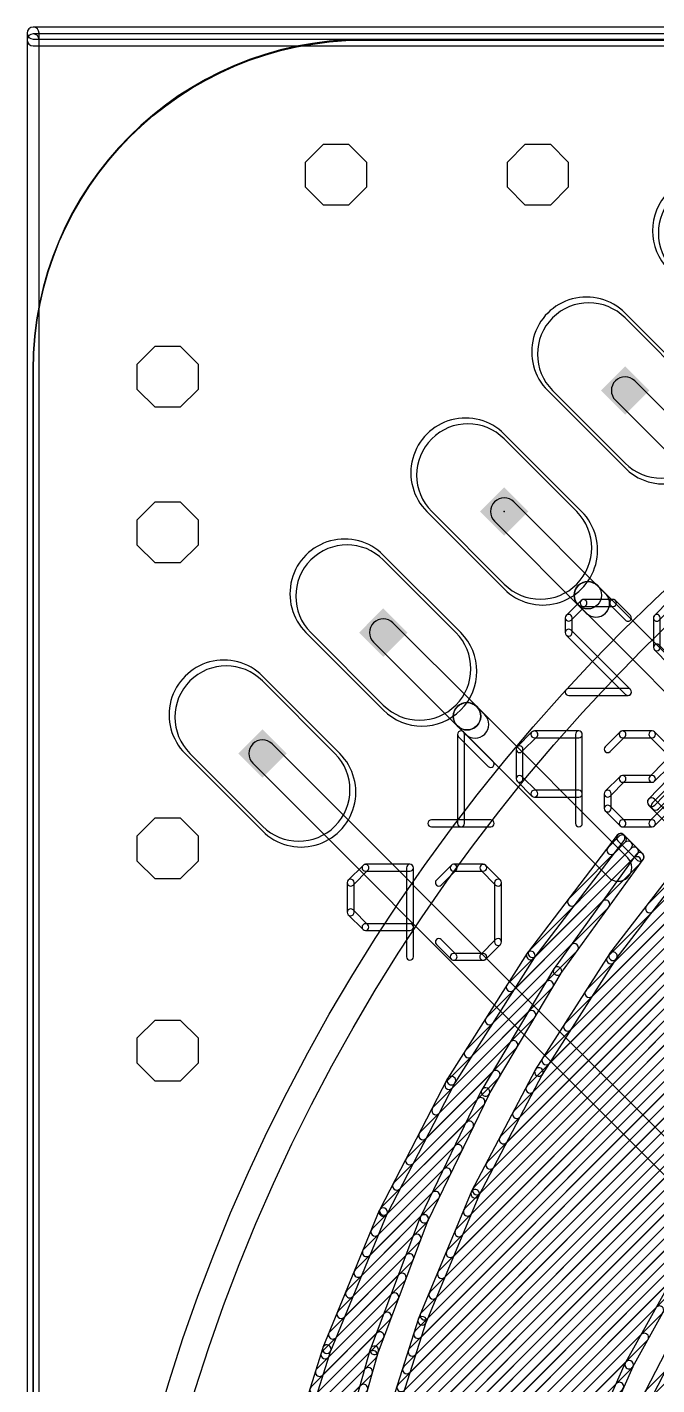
# Model space of a CAD drawing. Extents: x -0.1 to 56.1, y -0.1 to 56.2.
# Drawn here: x -0.09 to 9.27, y 36.04 to 56.19 of the extents above; entities that cross this region are included whole.
import ezdxf

# ---------------------------------------------------------------- set-up
doc = ezdxf.new("R2010")
doc.units = 0
for name, color, linetype in [('1', 22, 'CONTINUOUS'), ('16', 175, 'CONTINUOUS'), ('17', 82, 'CONTINUOUS'), ('18', 82, 'CONTINUOUS'), ('20', 7, 'CONTINUOUS'), ('22', 253, 'CONTINUOUS'), ('23', 7, 'CONTINUOUS'), ('29', 253, 'CONTINUOUS'), ('30', 253, 'CONTINUOUS'), ('41', 22, 'CONTINUOUS'), ('51', 253, 'CONTINUOUS')]:
    doc.layers.add(name, color=color, linetype=linetype)

# ---------------------------------------------------------------- blocks, each defined once
blk = doc.blocks.new('PIE')
blk.add_circle((0, 0), 0.5)
blk = doc.blocks.new('RECT')
blk.add_solid([(-0.5, -0.5), (0.5, -0.5), (-0.5, 0.5), (0.5, 0.5)])
blk = doc.blocks.new('LONGP100')
blk.add_lwpolyline([(-0.5, -0.5), (0.5, -0.5, 1), (0.5, 0.5), (-0.5, 0.5, 1)], format="xyb", close=True)
blk = doc.blocks.new('OCTAGONV')
blk.add_lwpolyline([(-0.5, -0.2071), (-0.5, 0.2071), (-0.2071, 0.5), (0.2071, 0.5), (0.5, 0.2071), (0.5, -0.2071), (0.2071, -0.5), (-0.2071, -0.5)], close=True)

msp = doc.modelspace()

# ---------------------------------------------------------------- linework, layer by layer
at = {"layer": '1'}
for points in [[(0, 55.9111), (56, 55.9111, 1), (56, 56.0889), (0, 56.0889, 1)], [(0.0889, 0), (0.0889, 56, 1), (-0.0889, 56), (-0.0889, 0, 1)], [(4.9814, 33.9877), (22.1608, 51.1671, 1), (22.071, 51.2569), (4.8916, 34.0775, 1)], [(5.0334, 34.2192), (21.9284, 51.1142, 1), (21.8386, 51.204), (4.9436, 34.309, 1)], [(5.0853, 34.4508), (21.6959, 51.0614, 1), (21.6061, 51.1512), (4.9955, 34.5406, 1)], [(5.1373, 34.6823), (21.4635, 51.0085, 1), (21.3737, 51.0983), (5.0475, 34.7721, 1)], [(5.1892, 34.9139), (21.231, 50.9556, 1), (21.1412, 51.0454), (5.0994, 35.0037, 1)], [(5.2613, 35.1656), (20.9851, 50.8894, 1), (20.8953, 50.9792), (5.1715, 35.2554, 1)], [(8.6524, 50.6524), (9.8958, 49.4089, 1), (10.1832, 49.6963), (8.9397, 50.9397, 1)], [(5.3451, 35.429), (20.7205, 50.8044, 1), (20.6307, 50.8942), (5.2553, 35.5188, 1)], [(5.4289, 35.6923), (20.4559, 50.7193, 1), (20.3661, 50.8091), (5.3391, 35.7821, 1)], [(5.5126, 35.9557), (20.1913, 50.6343, 1), (20.1015, 50.7241), (5.4228, 36.0455, 1)], [(5.5964, 36.2191), (19.9267, 50.5493, 1), (19.8369, 50.6391), (5.5066, 36.3089, 1)], [(5.6802, 36.4825), (19.662, 50.4643, 1), (19.5722, 50.5541), (5.5904, 36.5723, 1)], [(5.7639, 36.7458), (19.3974, 50.3793, 1), (19.3076, 50.4691), (5.6741, 36.8356, 1)], [(5.8588, 37.0203), (19.1296, 50.2911, 1), (19.0398, 50.3809), (5.769, 37.1101, 1)], [(5.9874, 37.3285), (18.8196, 50.1607, 1), (18.7298, 50.2505), (5.8976, 37.4183, 1)], [(6.1159, 37.6366), (18.5096, 50.0303, 1), (18.4198, 50.1201), (6.0261, 37.7264, 1)], [(6.2445, 37.9448), (18.1997, 49.9, 1), (18.1099, 49.9898), (6.1547, 38.0346, 1)], [(6.373, 38.2529), (17.8897, 49.7696, 1), (17.7999, 49.8594), (6.2832, 38.3427, 1)], [(6.5016, 38.5611), (17.5797, 49.6392, 1), (17.4899, 49.729), (6.4118, 38.6509, 1)], [(6.6394, 38.8785), (17.2697, 49.5089, 1), (17.1799, 49.5987), (6.5496, 38.9683, 1)], [(6.8369, 39.2557), (16.8897, 49.3084, 1), (16.7999, 49.3982), (6.7471, 39.3455, 1)], [(6.8563, 48.8563), (8.2198, 47.4929, 1), (8.5071, 47.7802), (7.1437, 49.1437, 1)], [(7.0345, 39.6328), (16.5096, 49.1079, 1), (16.4198, 49.1977), (6.9446, 39.7226, 1)], [(7.232, 40.0099), (16.1295, 48.9074, 1), (16.0397, 48.9972), (7.1422, 40.0997, 1)], [(7.4295, 40.387), (15.7494, 48.7069, 1), (15.6596, 48.7967), (7.3397, 40.4768, 1)], [(7.6687, 40.8059), (15.3381, 48.4752, 1), (15.2483, 48.565), (7.5789, 40.8957, 1)], [(7.9888, 41.3056), (14.8326, 48.1493, 1), (14.7428, 48.2391), (7.899, 41.3954, 1)], [(10.6322, 45.6552), (8.3871, 47.9002, 1), (8.0998, 47.6129), (10.3448, 45.3678, 1)], [(8.5071, 47.7803), (8.3871, 47.9002, 1), (8.0998, 47.6129), (8.2198, 47.4929, 1)], [(8.309, 41.8053), (14.327, 47.8234, 1), (14.2372, 47.9132), (8.2192, 41.8951, 1)], [(8.6291, 42.305), (13.8215, 47.4975, 1), (13.7317, 47.5873), (8.5393, 42.3948, 1)], [(5.0603, 47.0603), (6.3037, 45.8168, 1), (6.5911, 46.1042), (5.3476, 47.3476, 1)], [(9.2064, 43.062), (13.0629, 46.9185, 1), (12.9731, 47.0083), (9.1166, 43.1518, 1)], [(9.2366, 44.6435), (11.4286, 46.9063, 1), (11.3374, 46.9946), (9.1454, 44.7319, 1)], [(9.2931, 44.5855), (11.5205, 46.8129, 1), (11.4307, 46.9027), (9.2033, 44.6753, 1)], [(8.8361, 43.8591), (6.5911, 46.1042, 1), (6.3037, 45.8168), (8.5488, 43.5718, 1)], [(6.7111, 45.9842), (6.5911, 46.1042, 1), (6.3037, 45.8168), (6.4237, 45.6968, 1)], [(9.9076, 44.0609), (9.2359, 44.7326, 1), (9.1461, 44.6428), (9.8178, 43.9711, 1)], [(8.6809, 44.196), (7.3445, 42.4491, 1), (7.4454, 42.372), (8.7818, 44.1188, 1)], [(8.6335, 43.9259), (8.7982, 44.0906, 1), (8.7084, 44.1804), (8.5437, 44.0157, 1)], [(9.0591, 43.9194), (8.7762, 44.2023, 1), (8.6864, 44.1125), (8.9693, 43.8296, 1)], [(7.464, 42.3972), (8.9778, 43.911, 1), (8.888, 44.0008), (7.3742, 42.487, 1)], [(7.8436, 42.1427), (9.0657, 43.8374, 1), (8.9627, 43.9117), (7.7406, 42.2169, 1)], [(8.0487, 43.1615), (8.888, 44.0008, 1), (8.7982, 44.0906), (7.9589, 43.2514, 1)], [(8.6663, 42.3609), (9.913, 43.9772, 1), (9.8124, 44.0547), (8.5657, 42.4384, 1)], [(7.1402, 41.8938), (9.0152, 43.7688, 1), (8.9254, 43.8586), (7.0504, 41.9836, 1)], [(6.8277, 41.4017), (8.5508, 43.1248, 1), (8.461, 43.2146), (6.7379, 41.4915, 1)], [(6.5152, 40.9096), (8.0864, 42.4808, 1), (7.9966, 42.5706), (6.4254, 40.9994, 1)], [(7.3414, 42.4446), (6.1623, 40.5879, 1), (6.2695, 40.5198), (7.4486, 42.3765, 1)], [(7.5684, 40.6466), (8.6695, 42.3654, 1), (8.5626, 42.4339), (7.4615, 40.7151, 1)], [(6.7769, 40.3525), (7.8466, 42.1473, 1), (7.7375, 42.2123), (6.6678, 40.4175, 1)], [(6.2248, 40.4396), (7.7143, 41.9291, 1), (7.6245, 42.0189), (6.135, 40.5294, 1)], [(6.0312, 40.0664), (7.4493, 41.4845, 1), (7.3595, 41.5743), (5.9414, 40.1562, 1)], [(5.8377, 39.6932), (7.1843, 41.0399, 1), (7.0945, 41.1297), (5.7479, 39.783, 1)], [(4.9295, 33.7561), (11.811, 40.6376, 1), (11.7212, 40.7274), (4.8397, 33.8459, 1)], [(6.6241, 38.8431), (7.5712, 40.6514, 1), (7.4587, 40.7103), (6.5116, 38.902, 1)], [(6.1595, 40.5831), (5.1468, 38.6308, 1), (5.2595, 38.5723), (6.2723, 40.5246, 1)], [(5.6441, 39.32), (6.9194, 40.5953, 1), (6.8296, 40.6851), (5.5543, 39.4098, 1)], [(5.8703, 38.4761), (6.7795, 40.3573, 1), (6.6652, 40.4126), (5.7559, 38.5314, 1)], [(5.4505, 38.9469), (6.6957, 40.192, 1), (6.6059, 40.2818), (5.3607, 39.0367, 1)], [(5.2569, 38.5737), (6.5277, 39.8444, 1), (6.4379, 39.9342), (5.1671, 38.6635, 1)], [(4.8776, 33.5246), (10.9499, 39.5969, 1), (10.8601, 39.6867), (4.7878, 33.6144, 1)], [(5.1277, 38.2649), (6.3596, 39.4968, 1), (6.2698, 39.5866), (5.0379, 38.3547, 1)], [(4.8256, 33.293), (10.554, 39.0215, 1), (10.4642, 39.1113), (4.7358, 33.3828, 1)], [(5.0016, 37.9591), (6.1916, 39.1492, 1), (6.1018, 39.239), (4.9118, 38.0489, 1)], [(4.8755, 37.6534), (6.0236, 38.8016, 1), (5.9338, 38.8914), (4.7857, 37.7432, 1)], [(5.8406, 36.9642), (6.6265, 38.8481, 1), (6.5093, 38.897), (5.7234, 37.0131, 1)], [(5.1445, 38.6257), (4.3057, 36.5925, 1), (4.4231, 36.5441), (5.2619, 38.5773, 1)], [(4.7494, 37.3477), (5.8564, 38.4548, 1), (5.7666, 38.5446), (4.6596, 37.4375, 1)], [(4.7737, 33.0615), (10.1655, 38.4533, 1), (10.0757, 38.5431), (4.6839, 33.1513, 1)], [(5.1306, 36.5279), (5.8724, 38.4812, 1), (5.7537, 38.5263), (5.0119, 36.573, 1)], [(4.6233, 37.042), (5.7464, 38.1652, 1), (5.6566, 38.255), (4.5335, 37.1318, 1)], [(9.7437, 38.0591), (8.8016, 36.3686, 1), (8.9126, 36.3067), (9.8547, 37.9973, 1)], [(4.4972, 36.7363), (5.6365, 37.8756, 1), (5.5467, 37.9654), (4.4073, 36.8261, 1)], [(4.7401, 32.8483), (9.805, 37.9132, 1), (9.7152, 38.003), (4.6503, 32.9382, 1)], [(4.3844, 36.4439), (5.5265, 37.586, 1), (5.4367, 37.6758), (4.2946, 36.5337, 1)], [(4.7123, 32.6409), (9.579, 37.5076, 1), (9.4892, 37.5974), (4.6225, 32.7307, 1)], [(4.3023, 36.1822), (5.4165, 37.2964, 1), (5.3267, 37.3862), (4.2125, 36.272, 1)], [(9.8343, 37.364), (8.9565, 35.6713, 1), (9.0693, 35.6128), (9.947, 37.3055, 1)], [(9.2, 35.8714), (10.5495, 37.2208, 1), (10.4597, 37.3106), (9.1102, 35.9612, 1)], [(4.2202, 35.9205), (5.3065, 37.0068, 1), (5.2167, 37.0966), (4.1304, 36.0103, 1)], [(4.6845, 32.4335), (9.3529, 37.1019, 1), (9.2631, 37.1917), (4.5947, 32.5233, 1)], [(5.2238, 35.0242), (5.8425, 36.9694, 1), (5.7215, 37.0079), (5.1028, 35.0627, 1)], [(4.1381, 35.6588), (5.1966, 36.7173, 1), (5.1068, 36.8071), (4.0483, 35.7486, 1)], [(4.6566, 32.226), (9.1269, 36.6963, 1), (9.0371, 36.7861), (4.5668, 32.3158, 1)], [(4.3039, 36.5873), (3.6455, 34.4888, 1), (3.7667, 34.4507), (4.425, 36.5493, 1)], [(4.056, 35.3971), (5.0971, 36.4382, 1), (5.0073, 36.528), (3.9662, 35.4869, 1)], [(4.5636, 34.5226), (5.1324, 36.5332, 1), (5.0102, 36.5677), (4.4414, 34.5572, 1)], [(3.9739, 35.1354), (5.0262, 36.1877, 1), (4.9364, 36.2775), (3.8841, 35.2252, 1)], [(4.6288, 32.0186), (8.9013, 36.291, 1), (8.8115, 36.3808), (4.539, 32.1084, 1)], [(8.799, 36.3634), (8.0152, 34.5938, 1), (8.1314, 34.5424), (8.9152, 36.3119, 1)], [(4.601, 31.8111), (8.7584, 35.9686, 1), (8.6686, 36.0584), (4.5111, 31.9009, 1)], [(3.8918, 34.8737), (4.9554, 35.9373, 1), (4.8656, 36.0271), (3.802, 34.9635, 1)]]:
    msp.add_lwpolyline(points, format="xyb", close=True, dxfattribs=at)
at = {"layer": '16'}
for points in [[(0, 56.0111), (56, 56.0111, 1), (56, 56.1889), (0, 56.1889, 1)], [(0.0889, 0), (0.0889, 56.1, 1), (-0.0889, 56.1), (-0.0889, 0, 1)], [(20.2095, 28.8937), (3.5516, 45.5516, 1), (3.2642, 45.2642), (19.9221, 28.6063, 1)]]:
    msp.add_lwpolyline(points, format="xyb", close=True, dxfattribs=at)
at = {"layer": '20'}
for points in [[(4.9, 55.995, 1), (4.9, 56.005, 0.4142), (-0.005, 51.1, 1), (0.005, 51.1, -0.4142)], [(51, 56.005), (4.9, 56.005, 1), (4.9, 55.995), (51, 55.995, 1)], [(-0.005, 51.1), (-0.005, 5, 1), (0.005, 5), (0.005, 51.1, 1)]]:
    msp.add_lwpolyline(points, format="xyb", close=True, dxfattribs=at)
at = {"layer": '22'}
for points in [[(7.9944, 47.3865), (8.2147, 47.6068, 1), (8.1429, 47.6786), (7.9225, 47.4583, 1)], [(8.1788, 47.5919), (8.6194, 47.5919, 1), (8.6194, 47.6935), (8.1788, 47.6935, 1)], [(8.5835, 47.6068), (8.8038, 47.3865, 1), (8.8757, 47.4583), (8.6554, 47.6786, 1)], [(9.4526, 47.6786), (9.2323, 47.4583, 1), (9.3041, 47.3865), (9.5244, 47.6068, 1)], [(8.0093, 47.2021), (8.0093, 47.4224, 1), (7.9077, 47.4224), (7.9077, 47.2021, 1)], [(9.2174, 47.4224), (9.2174, 46.9818, 1), (9.319, 46.9818), (9.319, 47.4224, 1)], [(8.8757, 46.3567), (7.9944, 47.238, 1), (7.9225, 47.1662), (8.8038, 46.2849, 1)], [(9.2323, 46.9458), (9.4526, 46.7255, 1), (9.5244, 46.7974), (9.3041, 47.0177, 1)], [(7.9585, 46.27), (8.8398, 46.27, 1), (8.8398, 46.3716), (7.9585, 46.3716, 1)], [(6.8357, 45.288), (6.395, 45.7286, 1), (6.3232, 45.6568), (6.7638, 45.2162, 1)], [(6.3083, 45.6927), (6.3083, 44.3708, 1), (6.4099, 44.3708), (6.4099, 45.6927, 1)], [(7.4126, 45.7286), (7.1923, 45.5083, 1), (7.2641, 45.4365), (7.4844, 45.6568, 1)], [(8.1095, 45.7435), (7.4485, 45.7435, 1), (7.4485, 45.6419), (8.1095, 45.6419, 1)], [(8.1603, 44.3708), (8.1603, 45.6927, 1), (8.0587, 45.6927), (8.0587, 44.3708, 1)], [(8.5738, 45.4365), (8.7942, 45.6568, 1), (8.7223, 45.7286), (8.502, 45.5083, 1)], [(8.7582, 45.6419), (9.1989, 45.6419, 1), (9.1989, 45.7435), (8.7582, 45.7435, 1)], [(9.163, 45.6568), (9.3833, 45.4365, 1), (9.4551, 45.5083), (9.2348, 45.7286, 1)], [(7.1774, 45.4724), (7.1774, 45.0318, 1), (7.279, 45.0318), (7.279, 45.4724, 1)], [(9.3833, 45.288), (9.163, 45.0677, 1), (9.2348, 44.9958), (9.4551, 45.2162, 1)], [(7.1923, 44.9958), (7.4126, 44.7755, 1), (7.4844, 44.8474), (7.2641, 45.0677, 1)], [(8.7223, 45.0677), (8.502, 44.8474, 1), (8.5738, 44.7755), (8.7942, 44.9958, 1)], [(9.1989, 45.0826), (8.7582, 45.0826, 1), (8.7582, 44.981), (9.1989, 44.981, 1)], [(7.4485, 44.7606), (8.1095, 44.7606, 1), (8.1095, 44.8622), (7.4485, 44.8622, 1)], [(8.4871, 44.8114), (8.4871, 44.5911, 1), (8.5887, 44.5911), (8.5887, 44.8114, 1)], [(8.502, 44.5552), (8.7223, 44.3349, 1), (8.7942, 44.4067), (8.5738, 44.627, 1)], [(9.2348, 44.3349), (9.4551, 44.5552, 1), (9.3833, 44.627), (9.163, 44.4067, 1)], [(6.7998, 44.4216), (5.9185, 44.4216, 1), (5.9185, 44.32), (6.7998, 44.32, 1)], [(8.7582, 44.32), (9.1989, 44.32, 1), (9.1989, 44.4216), (8.7582, 44.4216, 1)], [(4.9026, 43.7486), (4.6823, 43.5283, 1), (4.7541, 43.4565), (4.9744, 43.6768, 1)], [(5.5995, 43.7635), (4.9385, 43.7635, 1), (4.9385, 43.6619), (5.5995, 43.6619, 1)], [(5.6503, 42.3908), (5.6503, 43.7127, 1), (5.5487, 43.7127), (5.5487, 42.3908, 1)], [(6.0638, 43.4565), (6.2842, 43.6768, 1), (6.2123, 43.7486), (5.992, 43.5283, 1)], [(6.2482, 43.6619), (6.6889, 43.6619, 1), (6.6889, 43.7635), (6.2482, 43.7635, 1)], [(6.653, 43.6768), (6.8733, 43.4565, 1), (6.9451, 43.5283), (6.7248, 43.7486, 1)], [(4.6674, 43.4924), (4.6674, 43.0518, 1), (4.769, 43.0518), (4.769, 43.4924, 1)], [(6.8584, 43.4924), (6.8584, 42.6111, 1), (6.96, 42.6111), (6.96, 43.4924, 1)], [(4.6823, 43.0158), (4.9026, 42.7955, 1), (4.9744, 42.8674), (4.7541, 43.0877, 1)], [(4.9385, 42.7806), (5.5995, 42.7806, 1), (5.5995, 42.8822), (4.9385, 42.8822, 1)], [(6.2842, 42.4267), (6.0638, 42.647, 1), (5.992, 42.5752), (6.2123, 42.3549, 1)], [(6.8733, 42.647), (6.653, 42.4267, 1), (6.7248, 42.3549), (6.9451, 42.5752, 1)], [(6.6889, 42.4416), (6.2482, 42.4416, 1), (6.2482, 42.34), (6.6889, 42.34, 1)]]:
    msp.add_lwpolyline(points, format="xyb", close=True, dxfattribs=at)
at = {"layer": '23'}
msp.add_point((7, 49), dxfattribs=at)
at = {"layer": '41'}
for radius in [27.2032, 26.7968]:
    msp.add_circle((28, 28), radius, dxfattribs=at)

# ---------------------------------------------------------------- block references
at = {"layer": '1', "xscale": 0.4064, "yscale": 0.4064}
for p in [(8.2434, 47.7566), (6.4474, 45.9605)]:
    msp.add_blockref('PIE', p, dxfattribs=at)
at = {"layer": '17', "xscale": 1.524, "yscale": 1.524, "rotation": 315}
for p in [(10.5921, 52.5921), (10.5921, 52.5921), (8.7961, 50.7961), (8.7961, 50.7961), (7, 49), (7, 49), (5.2039, 47.2039), (5.2039, 47.2039), (3.4079, 45.4079), (3.4079, 45.4079)]:
    msp.add_blockref('LONGP100', p, dxfattribs=at)
at = {"layer": '18', "xscale": 0.9048, "yscale": 0.9048}
for p in [(4.5, 54), (4.5, 54), (7.5, 54), (7.5, 54), (2, 51), (2, 51), (2, 48.69), (2, 48.69), (2, 44), (2, 44), (2, 41), (2, 41)]:
    msp.add_blockref('OCTAGONV', p, dxfattribs=at)
at = {"layer": '29', "xscale": 1.6256, "yscale": 1.6256, "rotation": 315}
for p in [(10.5921, 52.5921), (8.7961, 50.7961), (7, 49), (5.2039, 47.2039), (3.4079, 45.4079)]:
    msp.add_blockref('LONGP100', p, dxfattribs=at)
at = {"layer": '30', "xscale": 1.6256, "yscale": 1.6256, "rotation": 315}
for p in [(10.5921, 52.5921), (8.7961, 50.7961), (7, 49), (5.2039, 47.2039), (3.4079, 45.4079)]:
    msp.add_blockref('LONGP100', p, dxfattribs=at)
at = {"layer": '51', "xscale": 0.508, "yscale": 0.508, "rotation": 225}
for p in [(8.7961, 50.7961), (7, 49), (5.2039, 47.2039), (3.4079, 45.4079)]:
    msp.add_blockref('RECT', p, dxfattribs=at)

doc.saveas('drawing.dxf')
